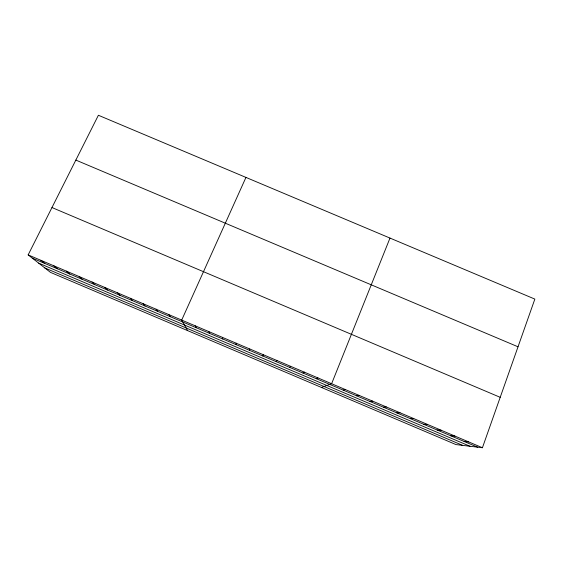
<?xml version="1.0" encoding="UTF-8"?>
<svg xmlns="http://www.w3.org/2000/svg" width="563" height="563" viewBox="0 0 563 563"><rect width="100%" height="100%" fill="white"/><g stroke="black" fill="none" stroke-linecap="round" stroke-linejoin="round"><path stroke-width="0.84" d="M249.479 350.334L249.733 348.961M482.421 447.74L534.85 299.094L98.391 115.26L28.15 254.898L50.459 272.365L455.995 444.587L482.421 447.74L28.15 254.898M389.99 238.079L331.614 383.72L321.459 387.45M262.844 356.006L263.364 354.746M245.954 177.408L181.694 320.08L187.62 330.615M276.208 361.678L276.996 360.538M289.586 367.358L290.642 366.33M302.964 373.037L304.294 372.122M316.35 378.723L317.947 377.921M343.149 390.096L345.288 389.526M356.555 395.789L358.969 395.332M369.975 401.489L372.657 401.145M383.396 407.183L386.352 406.958M396.831 412.89L400.054 412.778M410.265 418.59L413.763 418.598M423.707 424.298L427.479 424.418M437.162 430.012L441.202 430.245M450.618 435.727L454.932 436.072M464.088 441.441L468.669 441.906M75.843 160.082L518.023 346.794M51.972 207.543L500.204 397.316M32.253 258.107L477.558 447.163M38.643 263.111L469.985 446.255M44.822 267.953L462.673 445.382M40.909 260.31L44.766 263.421M53.675 265.736L57.278 268.734M66.448 271.155L69.805 274.047M79.228 276.581L82.332 279.368M92.015 282.007L94.866 284.688M104.809 287.44L107.406 290.015M117.604 292.873L119.954 295.343M130.412 298.306L132.509 300.67M143.22 303.746L145.071 306.005M156.042 309.186L157.633 311.339M168.865 314.633L170.209 316.673M195.291 325.85L196.114 327.673M208.887 331.621L209.443 333.331M222.498 337.399L222.779 338.996M236.108 343.177L236.129 344.662"/></g></svg>
